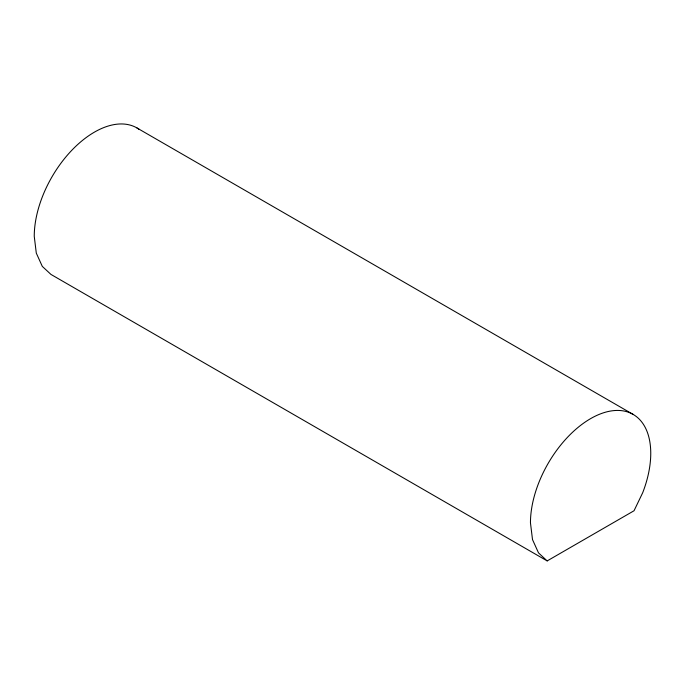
<?xml version="1.0" encoding="UTF-8"?>
<svg xmlns="http://www.w3.org/2000/svg" width="685" height="685" viewBox="0 0 685 685"><rect width="100%" height="100%" fill="white"/><g stroke="black" fill="none" stroke-linecap="round" stroke-linejoin="round"><path stroke-width="1.03" d="M547.169 560.912L634.036 510.753L642.693 492.738A85.06 49.106 -60 0 0 606.174 412.01A85.06 49.106 -60 0 0 530.455 522.809L532.51 539.6L538.513 552.881L547.169 560.912L50.964 274.428L42.307 266.397L36.296 253.116L34.25 236.325A85.06 49.106 -60 0 1 73.064 148.987A85.06 49.106 -60 0 1 139.406 129.542M136.923 127.941L633.137 414.416"/></g></svg>
